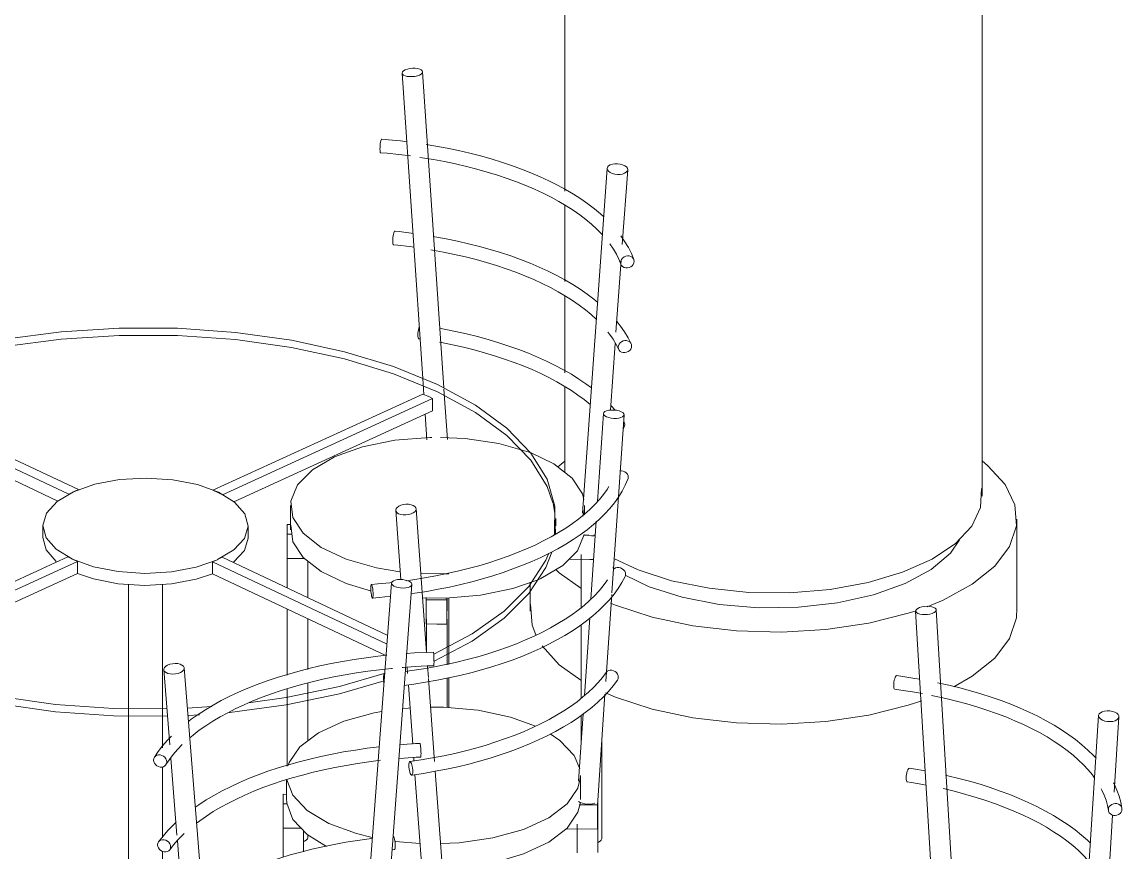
# Model space of a CAD drawing. Header units: millimetres. Extents: x -44545 to 51785, y -22696 to 32686.
# Drawn here: x -4349 to -2740, y 4678 to 5892 of the extents above; entities that cross this region are included whole.
import ezdxf

# ---------------------------------------------------------------- set-up
doc = ezdxf.new("R2010")
doc.units = ezdxf.units.MM
doc.layers.add('A-COLS', color=52, linetype='Continuous', lineweight=9)
doc.layers.add('I-FURN-PNLS', color=30, linetype='Continuous', lineweight=9)

# ---------------------------------------------------------------- blocks, each defined once
blk = doc.blocks.new('Table Dining 4 Seater-Circular - 1200 mm dia-V84-3D Section 3')
at = {"layer": 'I-FURN-PNLS'}
for p, q in [((-3792.8, 5817.5), (-3762.8, 5370.8)), ((-3731.8, 5356.8), (-3762.9, 5819.5)), ((-3492.9, 5678.2), (-3529.1, 5173.6)), ((-3470.9, 5566.6), (-3463, 5676)), ((-3480.1, 5438.6), (-3472.5, 5543.6)), ((-3766.3, 5428.6), (-3768.3, 5428.9)), ((-3488.3, 5324.1), (-3481.3, 5421.9)), ((-3762.8, 5370.8), (-3761.2, 5347.1)), ((-4581.9, 5343.7), (-4280.4, 5201.6)), ((-4266.2, 5208.1), (-4567.6, 5350.2)), ((-3762.7, 5347.8), (-4069.5, 5207.1)), ((-4055.4, 5200.5), (-3748.6, 5341.2)), ((-3755.5, 5345), (-3762.7, 5347.8)), ((-3748.6, 5341.2), (-3755, 5344.8)), ((-3748.6, 5323.5), (-3748.6, 5341.2)), ((-3726.7, 5281.5), (-3731.7, 5355)), ((-4296.3, 5191.3), (-4581.9, 5326)), ((-3481.2, 5324.3), (-3487, 5330.7)), ((-3748.6, 5323.5), (-4038.8, 5190.4)), ((-3759.3, 5318.6), (-3756.8, 5281.1)), ((-3685.4, 5321), (-3639.6, 5287.3)), ((-3498.3, 5319.4), (-3507, 5190.6)), ((-3486.1, 5057.1), (-3468.3, 5317.3)), ((-3956, 5184.6), (-3956, 5149.1)), ((-3572.2, 5187.6), (-3569.5, 5173.8)), ((-3526, 5171.4), (-3526, 5184.6)), ((-3802.3, 5177.8), (-3794.9, 5076.3)), ((-3757.1, 4969.5), (-3772.4, 5180)), ((-3569.4, 5173.2), (-3568.8, 5142.7)), ((-3568.2, 5155.3), (-3568.2, 5165.9)), ((-3528.8, 5168.6), (-3526.5, 5177.8)), ((-4318.2, 5155.3), (-4318.2, 5137.5)), ((-4018.2, 5137.5), (-4018.2, 5155.3)), ((-3960.9, 5156.8), (-3961.1, 5142.9)), ((-3955.5, 5156.8), (-3960.9, 5156.8)), ((-3509, 5161.8), (-3516.8, 5047.9)), ((-3961.1, 5142.9), (-3954, 5142.9)), ((-3961.1, 5142.9), (-3961.1, 5107.5)), ((-3526.9, 5141.5), (-3519.8, 5141.5)), ((-3512.4, 5141.4), (-3510.2, 5141.4)), ((-4558.9, 4969.5), (-4267.8, 5103)), ((-4281.8, 5109.7), (-4557.9, 4983)), ((-4267.8, 5085.3), (-4267.8, 5103)), ((-4063.1, 5105.5), (-4070.2, 5102.4)), ((-4070.2, 5102.4), (-3814.9, 4982)), ((-4070.2, 5102.4), (-4070.2, 5084.7)), ((-4056, 5109), (-4062.9, 5105.6)), ((-3814, 4994.8), (-4056, 5109)), ((-3935.9, 5107.4), (-3961.1, 5107.5)), ((-3961, 5114.5), (-3961, 5064.2)), ((-3931, 5050), (-3931, 5103.5)), ((-3512.6, 5106), (-3548.6, 5106.1)), ((-3531, 5112.9), (-3531, 5034)), ((-4267.8, 5085.3), (-4560.2, 4951.2)), ((-3816.9, 4965.2), (-4070.2, 5084.7)), ((-4193.1, 5069.3), (-4193.1, 4888.3)), ((-4143.3, 4876.8), (-4143.3, 5069.3)), ((-3590, 5077.9), (-3593.9, 5076.2)), ((-3494.9, 4927.4), (-3486.2, 5054.5)), ((-3730, 5049.3), (-3763.1, 5049.7)), ((-3757.5, 5050.2), (-3757.5, 5046.9)), ((-3757.5, 5046.9), (-3727.5, 5046.8)), ((-3757.5, 5046.9), (-3757.5, 5011.5)), ((-3727.5, 5046.8), (-3727.5, 5049.5)), ((-3727, 5049.5), (-3727.5, 5011.4)), ((-3727.5, 5046.8), (-3727.5, 5011.4)), ((-3724.7, 4968.3), (-3724.7, 5049.7)), ((-3961, 5033.2), (-3961, 4936.6)), ((-3518.6, 5020.6), (-3526.4, 4906.4)), ((-3931, 4944.9), (-3931, 5019.1)), ((-3742.3, 5011.4), (-3757.5, 5011.5)), ((-3757.1, 5018.4), (-3757.1, 4970.5)), ((-3727.5, 5011.4), (-3742.2, 5011.4)), ((-3727.4, 5017.1), (-3727.1, 5018.3)), ((-3727.1, 4967), (-3727.1, 5018.4)), ((-3531, 5010.6), (-3531, 4902.5)), ((-3727.1, 4951.8), (-3727.1, 4967)), ((-3724.7, 4952.2), (-3724.7, 4968.3)), ((-3785.6, 4948.1), (-3784.9, 4939.2)), ((-3754.4, 4933.1), (-3755.6, 4949.8)), ((-3931, 4899.7), (-3931, 4924.3)), ((-3745.5, 4810.2), (-3754.3, 4931.6)), ((-3727.1, 4889.2), (-3727.1, 4932.7)), ((-3724.7, 4889), (-3724.7, 4933.2)), ((-3961, 4916.4), (-3961, 4904)), ((-3783.7, 4922.1), (-3777.4, 4835.6)), ((-3506.8, 4752.9), (-3496.2, 4908.8)), ((-3961, 4903.8), (-3961, 4893.4)), ((-3961, 4893.4), (-3961, 4803.5)), ((-3931, 4840.1), (-3931, 4899.7)), ((-4193.1, 4887.6), (-4193.1, 4877)), ((-4193.1, 4877), (-4193.1, 4550)), ((-4143.3, 4830.3), (-4143.3, 4876.8)), ((-4107.1, 4888.2), (-4071.1, 4890.5)), ((-4089.4, 4878.6), (-4106.3, 4877.7)), ((-3528.2, 4879.8), (-3534.9, 4781.6)), ((-3531, 4877.7), (-3531, 4838.8)), ((-3501, 4697.1), (-3501, 4837.9)), ((-3776, 4815.9), (-3775.6, 4810.7)), ((-4143.3, 4698.6), (-4143.3, 4802.3)), ((-3734, 4652.1), (-3744.4, 4795.9)), ((-3961.9, 4783.1), (-3961.9, 4754.5)), ((-3774.2, 4791), (-3763.8, 4648.7)), ((-3531.9, 4754.5), (-3531.9, 4789.9)), ((-3966.7, 4762.2), (-3967, 4748.2)), ((-3961.6, 4762.1), (-3966.7, 4762.2)), ((-3967, 4748.2), (-3961.2, 4748.2)), ((-3967, 4748.2), (-3967, 4712.8)), ((-3532.4, 4750.2), (-3534.8, 4751.6)), ((-3534.1, 4746.8), (-3507, 4746.7)), ((-3507, 4746.7), (-3506.9, 4753.5)), ((-3507, 4746.7), (-3507, 4711.3)), ((-3506.8, 4753.1), (-3506.8, 4725.3)), ((-3966.9, 4719.6), (-3966.9, 4670)), ((-3536.9, 4718.5), (-3536.9, 4676.5)), ((-3506.9, 4718.4), (-3507, 4711.3)), ((-3506.8, 4725.3), (-3506.9, 4718.4)), ((-3506.9, 4677), (-3506.9, 4718.5)), ((-3940.5, 4712.7), (-3967, 4712.8)), ((-3936.9, 4677.8), (-3936.9, 4708.8)), ((-3931, 4698.7), (-3931, 4703)), ((-3507, 4711.3), (-3553.2, 4711.5)), ((-3935.5, 4693.7), (-3936.8, 4693.2)), ((-3802.8, 4693.3), (-3766.9, 4690.3)), ((-3505.5, 4692.1), (-3506.8, 4691.6)), ((-4143.3, 4519.7), (-4143.3, 4678.6))]:
    blk.add_line(p, q, dxfattribs=at)
for points in [[(-3767.4, 5814.7, 0), (-3764.9, 5816.1, 0), (-3763.4, 5817.7, 0), (-3762.9, 5819.3, 0), (-3763.4, 5820.8, 0), (-3764.8, 5822.2, 0), (-3767.2, 5823.4, 0), (-3770.2, 5824.2, 0), (-3773.8, 5824.6, 0), (-3777.7, 5824.6, 0), (-3781.6, 5824.2, 0), (-3785.2, 5823.4, 0), (-3788.3, 5822.3, 0)], [(-3788.3, 5822.3, 0), (-3790.7, 5820.9, 0), (-3792.3, 5819.3, 0), (-3792.8, 5817.7, 0), (-3792.3, 5816.2, 0), (-3790.9, 5814.7, 0), (-3788.5, 5813.6, 0), (-3785.4, 5812.8, 0), (-3781.8, 5812.4, 0), (-3778, 5812.4, 0), (-3774.1, 5812.8, 0), (-3770.5, 5813.6, 0), (-3767.4, 5814.7, 0)], [(-3825.3, 5706.5, 0), (-3825.2, 5708.9, 0), (-3825.1, 5711.5, 0), (-3824.8, 5714.1, 0), (-3824.4, 5716.4, 0), (-3824, 5718.4, 0), (-3823.5, 5719.9, 0), (-3823, 5720.8, 0), (-3822.6, 5721, 0)], [(-3785.7, 5717.1, 0), (-3795.4, 5718.3, 0), (-3813, 5720.1, 0), (-3822.6, 5721, 0)], [(-3497.9, 5607.2, 0), (-3502.6, 5611.5, 0), (-3511.7, 5619, 0), (-3521.3, 5626.4, 0), (-3531.6, 5633.6, 0), (-3542.4, 5640.5, 0), (-3553.8, 5647.2, 0), (-3565.7, 5653.7, 0), (-3578.1, 5659.9, 0), (-3591.1, 5665.9, 0), (-3604.5, 5671.7, 0), (-3618.4, 5677.1, 0), (-3632.8, 5682.4, 0), (-3647.5, 5687.3, 0), (-3662.7, 5691.9, 0), (-3678.2, 5696.3, 0), (-3694.1, 5700.4, 0), (-3710.3, 5704.1, 0), (-3726.8, 5707.6, 0), (-3743.6, 5710.7, 0), (-3757.8, 5713.1, 0)], [(-3824.4, 5701.1, 0), (-3824.8, 5701.6, 0), (-3825.1, 5702.7, 0), (-3825.2, 5704.3, 0), (-3825.3, 5706.5, 0)], [(-3780.6, 5696.3, 0), (-3797.7, 5698.4, 0), (-3814.9, 5700.2, 0), (-3824.3, 5701.1, 0)], [(-3499.8, 5580.7, 0), (-3501.1, 5582.2, 0), (-3508.1, 5589.3, 0), (-3515.8, 5596.4, 0), (-3524.2, 5603.4, 0), (-3533.1, 5610.2, 0), (-3542.7, 5616.9, 0), (-3552.9, 5623.5, 0), (-3563.6, 5629.8, 0), (-3575, 5636, 0), (-3586.8, 5641.9, 0), (-3599.2, 5647.7, 0), (-3612.1, 5653.2, 0), (-3625.5, 5658.4, 0), (-3639.3, 5663.5, 0), (-3653.6, 5668.2, 0), (-3668.3, 5672.8, 0), (-3683.4, 5677, 0), (-3698.8, 5680.9, 0), (-3714.6, 5684.6, 0), (-3730.7, 5688, 0), (-3747.1, 5691.1, 0), (-3763.7, 5693.8, 0), (-3767.1, 5694.3, 0)], [(-3488.5, 5683.2, 0), (-3490.9, 5681.7, 0), (-3492.4, 5679.9, 0), (-3493, 5677.9, 0), (-3492.5, 5675.9, 0), (-3491, 5673.9, 0), (-3488.7, 5672.2, 0), (-3485.6, 5670.8, 0), (-3482, 5669.8, 0), (-3478.1, 5669.3, 0), (-3474.2, 5669.3, 0), (-3470.6, 5669.9, 0), (-3467.5, 5671, 0)], [(-3467.5, 5671, 0), (-3465.1, 5672.5, 0), (-3463.6, 5674.2, 0), (-3463, 5676.2, 0), (-3463.5, 5678.3, 0), (-3464.9, 5680.2, 0), (-3467.3, 5682, 0), (-3470.4, 5683.4, 0), (-3474, 5684.4, 0), (-3477.8, 5684.9, 0), (-3481.7, 5684.8, 0), (-3485.4, 5684.2, 0), (-3488.5, 5683.2, 0)], [(-3806.6, 5571.9, 0), (-3806.6, 5574.3, 0), (-3806.3, 5576.9, 0), (-3806, 5579.5, 0), (-3805.5, 5581.8, 0), (-3805, 5583.8, 0), (-3804.4, 5585.3, 0), (-3803.8, 5586.2, 0), (-3803.3, 5586.4, 0)], [(-3776.7, 5583.1, 0), (-3779.5, 5583.5, 0), (-3797, 5585.7, 0), (-3803.3, 5586.4, 0)], [(-3805.5, 5566.5, 0), (-3806, 5567, 0), (-3806.3, 5568.1, 0), (-3806.6, 5569.8, 0), (-3806.6, 5571.9, 0)], [(-3775.8, 5562.8, 0), (-3782.1, 5563.7, 0), (-3799.2, 5565.8, 0), (-3805.5, 5566.5, 0)], [(-3506.8, 5482.1, 0), (-3512.5, 5486.9, 0), (-3522.2, 5494.3, 0), (-3532.5, 5501.4, 0), (-3543.4, 5508.3, 0), (-3554.8, 5515, 0), (-3566.8, 5521.5, 0), (-3579.3, 5527.7, 0), (-3592.3, 5533.7, 0), (-3605.8, 5539.4, 0), (-3619.7, 5544.8, 0), (-3634.1, 5550, 0), (-3648.9, 5554.9, 0), (-3664.1, 5559.6, 0), (-3679.6, 5563.9, 0), (-3695.6, 5567.9, 0), (-3711.8, 5571.7, 0), (-3728.3, 5575.1, 0), (-3745.2, 5578.2, 0), (-3747, 5578.5, 0)], [(-3472.8, 5537.8, 0), (-3475.8, 5545.3, 0), (-3479.5, 5552.7, 0), (-3483.9, 5560.1, 0), (-3489, 5567.5, 0)], [(-3454, 5544.6, 0), (-3457.6, 5553.5, 0), (-3462, 5562.3, 0), (-3467, 5570.9, 0), (-3472.8, 5579.3, 0)], [(-3508.8, 5457.2, 0), (-3516.5, 5464.3, 0), (-3524.9, 5471.2, 0), (-3534, 5478.1, 0), (-3543.6, 5484.7, 0), (-3553.8, 5491.3, 0), (-3564.6, 5497.6, 0), (-3576, 5503.7, 0), (-3587.9, 5509.7, 0), (-3600.4, 5515.4, 0), (-3613.3, 5520.9, 0), (-3626.7, 5526.1, 0), (-3640.6, 5531.1, 0), (-3654.9, 5535.9, 0), (-3669.7, 5540.4, 0), (-3684.8, 5544.6, 0), (-3700.3, 5548.5, 0), (-3716.1, 5552.1, 0), (-3732.2, 5555.5, 0), (-3748.6, 5558.5, 0), (-3750.8, 5558.9, 0)], [(-3453.5, 5542, 0), (-3453.9, 5544.3, 0), (-3454.8, 5546.3, 0), (-3456.4, 5548, 0), (-3458.5, 5549.3, 0), (-3460.8, 5550, 0), (-3463.4, 5550.1, 0), (-3465.9, 5549.6, 0), (-3468.3, 5548.5, 0), (-3470.4, 5546.9, 0), (-3471.9, 5545, 0), (-3472.9, 5542.8, 0), (-3473.2, 5540.4, 0)], [(-3473.2, 5540.4, 0), (-3472.9, 5538.2, 0), (-3471.9, 5536.1, 0), (-3470.4, 5534.4, 0), (-3468.3, 5533.2, 0), (-3465.9, 5532.5, 0), (-3463.4, 5532.4, 0), (-3460.8, 5532.9, 0), (-3458.5, 5533.9, 0), (-3456.4, 5535.5, 0), (-3454.8, 5537.5, 0), (-3453.9, 5539.7, 0), (-3453.5, 5542, 0)], [(-3458, 5421.5, 0), (-3462.4, 5430.3, 0), (-3467.5, 5438.9, 0), (-3473.4, 5447.3, 0), (-3478.8, 5454.2, 0)], [(-3570.4, 5141.8, 0), (-3570, 5144, 0), (-3569.4, 5183.9, 0), (-3581, 5223.3, 0), (-3604.6, 5261.6, 0), (-3639.6, 5297.9, 0), (-3685.4, 5331.6, 0), (-3741, 5361.9, 0), (-3805.3, 5388.1, 0), (-3877, 5409.9, 0), (-3954.6, 5426.7, 0), (-4036.6, 5438.2, 0), (-4121.3, 5444.1, 0), (-4206.9, 5444.4, 0), (-4291.7, 5439, 0), (-4374, 5428, 0), (-4452.1, 5411.7, 0), (-4524.4, 5390.4, 0), (-4589.5, 5364.6, 0)], [(-3769.9, 5434.4, 0), (-3769.8, 5436.8, 0), (-3769.5, 5439.4, 0), (-3769, 5442, 0), (-3768.3, 5444.3, 0), (-3767.8, 5445.7, 0)], [(-3516, 5356.8, 0), (-3524.1, 5362.8, 0), (-3534.5, 5369.9, 0), (-3545.4, 5376.8, 0), (-3557, 5383.4, 0), (-3569, 5389.8, 0), (-3581.6, 5396, 0), (-3594.7, 5401.9, 0), (-3608.3, 5407.6, 0), (-3622.3, 5413, 0), (-3636.7, 5418.2, 0), (-3651.6, 5423, 0), (-3666.9, 5427.6, 0), (-3682.5, 5431.9, 0), (-3698.5, 5435.9, 0), (-3714.8, 5439.5, 0), (-3731.4, 5442.9, 0), (-3738.3, 5444.2, 0)], [(-3476.1, 5413.2, 0), (-3479.9, 5420.6, 0), (-3484.4, 5428, 0), (-3489.5, 5435.4, 0), (-3492, 5438.6, 0)], [(-4589.5, 5354, 0), (-4524.4, 5379.8, 0), (-4452.1, 5401.1, 0), (-4374, 5417.4, 0), (-4291.7, 5428.4, 0), (-4206.9, 5433.8, 0), (-4121.3, 5433.5, 0), (-4036.6, 5427.5, 0), (-3954.6, 5416.1, 0), (-3877, 5399.3, 0), (-3805.3, 5377.5, 0), (-3741, 5351.2, 0), (-3685.4, 5321, 0)], [(-3768.3, 5428.9, 0), (-3769, 5429.4, 0), (-3769.5, 5430.6, 0), (-3769.8, 5432.3, 0), (-3769.9, 5434.4, 0)], [(-3518, 5332.8, 0), (-3526.5, 5339.7, 0), (-3535.7, 5346.5, 0), (-3545.4, 5353.2, 0), (-3555.8, 5359.6, 0), (-3566.7, 5365.9, 0), (-3578.1, 5372, 0), (-3590.2, 5377.9, 0), (-3602.7, 5383.6, 0), (-3615.7, 5389.1, 0), (-3629.2, 5394.3, 0), (-3643.2, 5399.2, 0), (-3657.6, 5403.9, 0), (-3672.4, 5408.4, 0), (-3687.6, 5412.5, 0), (-3703.1, 5416.4, 0), (-3719, 5420, 0), (-3735.2, 5423.3, 0), (-3738.1, 5423.8, 0)], [(-3457.3, 5418.3, 0), (-3457.6, 5420.6, 0), (-3458.6, 5422.6, 0), (-3460.1, 5424.3, 0), (-3462.2, 5425.5, 0), (-3464.5, 5426.1, 0), (-3467.1, 5426.2, 0), (-3469.6, 5425.6, 0), (-3471.9, 5424.5, 0), (-3474, 5422.9, 0), (-3475.5, 5420.9, 0), (-3476.5, 5418.7, 0), (-3476.8, 5416.4, 0)], [(-3476.8, 5416.4, 0), (-3476.5, 5414.1, 0), (-3475.5, 5412.1, 0), (-3474, 5410.4, 0), (-3471.9, 5409.2, 0), (-3469.6, 5408.5, 0), (-3467.1, 5408.5, 0), (-3464.5, 5409, 0), (-3462.2, 5410.2, 0), (-3460.1, 5411.8, 0), (-3458.6, 5413.8, 0), (-3457.6, 5416, 0), (-3457.3, 5418.3, 0)], [(-3472.7, 5322.1, 0), (-3475.7, 5323.2, 0), (-3479.3, 5324.1, 0), (-3483.2, 5324.5, 0), (-3487.1, 5324.5, 0), (-3490.7, 5324.1, 0), (-3493.8, 5323.3, 0), (-3496.2, 5322.2, 0), (-3497.7, 5320.8, 0), (-3498.3, 5319.2, 0), (-3497.8, 5317.6, 0), (-3496.3, 5316.1, 0), (-3493.9, 5314.6, 0)], [(-3493.9, 5314.6, 0), (-3490.8, 5313.5, 0), (-3487.2, 5312.7, 0), (-3483.4, 5312.2, 0), (-3479.5, 5312.2, 0), (-3475.9, 5312.6, 0), (-3472.8, 5313.4, 0), (-3470.4, 5314.5, 0), (-3468.9, 5315.9, 0), (-3468.3, 5317.5, 0), (-3468.8, 5319.1, 0), (-3470.3, 5320.7, 0), (-3472.7, 5322.1, 0)], [(-3469.6, 5297.4, 0), (-3468.6, 5298.9, 0), (-3467.7, 5301.1, 0), (-3467.3, 5303.5, 0)], [(-3467.3, 5303.5, 0), (-3467.7, 5305.7, 0), (-3468.6, 5307.7, 0)], [(-3749.6, 5284.5, 0), (-3752.5, 5284.4, 0), (-3803.6, 5280.2, 0), (-3851, 5270.5, 0), (-3892, 5255.8, 0)], [(-3604.3, 5261.7, 0), (-3607.3, 5262.8, 0), (-3651.4, 5275.5, 0), (-3700.8, 5282.8, 0), (-3737, 5284.5, 0)], [(-3639.6, 5287.3, 0), (-3604.6, 5251, 0), (-3581, 5212.7, 0), (-3572.5, 5188.6, 0)], [(-3526.9, 5193.6, 0), (-3529.3, 5201.9, 0), (-3544.3, 5225, 0), (-3570.9, 5245.7, 0), (-3604.3, 5261.7, 0)], [(-3892, 5255.8, 0), (-3924.2, 5236.9, 0), (-3945.8, 5215, 0), (-3955.5, 5191.3, 0), (-3952.7, 5167.2, 0), (-3937.7, 5144.1, 0), (-3911.2, 5123.4, 0), (-3874.8, 5106.3, 0), (-3830.6, 5093.6, 0), (-3796, 5087.9, 0)], [(-3473.9, 5235.7, 0), (-3471.9, 5235.7, 0), (-3469.4, 5235.2, 0), (-3467, 5234.1, 0), (-3465, 5232.5, 0), (-3463.4, 5230.6, 0), (-3462.4, 5228.3, 0), (-3462.1, 5226, 0)], [(-4062.9, 5105.6, 0), (-4038.8, 5120, 0), (-4023.6, 5136.7, 0), (-4018.2, 5154.8, 0), (-4023, 5172.8, 0), (-4037.8, 5189.7, 0), (-4061.4, 5204.2, 0), (-4092.3, 5215.4, 0), (-4128.4, 5222.5, 0), (-4167.2, 5225, 0), (-4206, 5222.8, 0), (-4242.3, 5215.9, 0), (-4273.5, 5204.9, 0)], [(-3490.4, 5212.5, 0), (-3493.1, 5208.2, 0), (-3498.3, 5200.8, 0), (-3504.3, 5193.5, 0), (-3510.9, 5186.3, 0), (-3518.2, 5179.1, 0), (-3526.1, 5172.1, 0), (-3534.6, 5165.1, 0), (-3543.8, 5158.3, 0), (-3553.6, 5151.7, 0), (-3564, 5145.2, 0), (-3574.9, 5139, 0), (-3586.5, 5132.9, 0), (-3598.5, 5127, 0), (-3611.1, 5121.3, 0), (-3624.2, 5115.9, 0), (-3637.7, 5110.7, 0), (-3651.7, 5105.8, 0), (-3666.1, 5101.1, 0), (-3680.9, 5096.7, 0), (-3696.2, 5092.5, 0), (-3711.7, 5088.7, 0), (-3727.6, 5085.1, 0), (-3743.8, 5081.8, 0), (-3760.3, 5078.9, 0), (-3777, 5076.2, 0), (-3786.8, 5074.8, 0)], [(-3462.6, 5223.2, 0), (-3466.5, 5214.4, 0), (-3471.1, 5205.6, 0), (-3476.4, 5197.1, 0), (-3482.4, 5188.7, 0), (-3489.1, 5180.4, 0), (-3496.5, 5172.4, 0), (-3504.5, 5164.5, 0), (-3513.1, 5156.8, 0), (-3522.4, 5149.3, 0), (-3532.3, 5142, 0), (-3542.7, 5134.9, 0), (-3553.7, 5128.1, 0), (-3565.3, 5121.4, 0), (-3577.4, 5115, 0), (-3590, 5108.9, 0), (-3603.1, 5103, 0), (-3616.7, 5097.3, 0), (-3630.8, 5091.9, 0), (-3645.3, 5086.8, 0), (-3660.2, 5082, 0), (-3675.5, 5077.4, 0), (-3691.1, 5073.2, 0), (-3707.1, 5069.2, 0), (-3723.4, 5065.5, 0), (-3740.1, 5062.2, 0), (-3756.9, 5059.1, 0), (-3774.1, 5056.4, 0), (-3779.7, 5055.6, 0)], [(-3462.1, 5226, 0), (-3462.4, 5223.8, 0), (-3463.4, 5221.7, 0)], [(-4273.5, 5204.9, 0), (-4297.6, 5190.6, 0), (-4312.8, 5173.8, 0), (-4318.2, 5155.7, 0), (-4313.3, 5137.7, 0), (-4298.6, 5120.8, 0), (-4275, 5106.3, 0), (-4244.1, 5095.1, 0), (-4208, 5088, 0), (-4169.2, 5085.5, 0), (-4130.4, 5087.7, 0), (-4094.1, 5094.6, 0), (-4063.1, 5105.5, 0)], [(-4280.4, 5201.6, 0), (-4273.5, 5204.9, 0), (-4266.2, 5208.1, 0)], [(-4069.5, 5207.1, 0), (-4062.2, 5203.9, 0), (-4055.4, 5200.5, 0)], [(-3776.7, 5184.9, 0), (-3779.8, 5186, 0), (-3783.4, 5186.6, 0), (-3787.3, 5186.7, 0), (-3791.1, 5186.2, 0), (-3794.7, 5185.2, 0), (-3797.9, 5183.9, 0), (-3800.3, 5182.1, 0), (-3801.8, 5180.2, 0), (-3802.3, 5178.1, 0), (-3801.8, 5176.1, 0), (-3800.3, 5174.3, 0), (-3798, 5172.8, 0)], [(-3798, 5172.8, 0), (-3794.9, 5171.8, 0), (-3791.3, 5171.2, 0), (-3787.4, 5171.1, 0), (-3783.5, 5171.6, 0), (-3779.9, 5172.5, 0), (-3776.8, 5173.9, 0), (-3774.4, 5175.6, 0), (-3772.9, 5177.6, 0), (-3772.4, 5179.6, 0), (-3772.8, 5181.6, 0), (-3774.3, 5183.4, 0), (-3776.7, 5184.9, 0)], [(-3839, 5060.1, 0), (-3874.8, 5070.9, 0), (-3911.2, 5088, 0), (-3937.7, 5108.7, 0), (-3952.7, 5131.8, 0), (-3955.5, 5155.9, 0)], [(-4298.6, 5103.1, 0), (-4313.3, 5120, 0), (-4318.2, 5138, 0)], [(-4018.2, 5137.1, 0), (-4023.6, 5119, 0), (-4038.8, 5102.2, 0), (-4039.9, 5101.4, 0)], [(-3526.5, 5142.4, 0), (-3536.2, 5118.7, 0), (-3557.8, 5096.8, 0), (-3590, 5077.9, 0)], [(-3512.2, 5140.5, 0), (-3516.1, 5140.4, 0), (-3519.9, 5140.9, 0)], [(-3574, 5116.6, 0), (-3582.8, 5094.1, 0), (-3607.5, 5055.9, 0), (-3643.6, 5019.8, 0), (-3690.4, 4986.5, 0), (-3746.2, 4956.9, 0)], [(-4267.8, 5103, 0), (-4275.1, 5106.2, 0), (-4281.8, 5109.7, 0)], [(-3746.7, 4967.3, 0), (-3690.4, 4997.1, 0), (-3643.6, 5030.4, 0), (-3607.5, 5066.5, 0), (-3582.8, 5104.7, 0), (-3578.3, 5114.9, 0)], [(-3518.2, 5106, 0), (-3516.1, 5105.9, 0), (-3514, 5106, 0)], [(-4070.4, 5084.7, 0), (-4094.1, 5076.9, 0), (-4130.4, 5070, 0), (-4169.2, 5067.8, 0), (-4208, 5070.3, 0), (-4244.1, 5077.4, 0), (-4267.7, 5085.3, 0)], [(-3765.7, 5085.2, 0), (-3729.5, 5084.7, 0), (-3724.7, 5084.8, 0)], [(-3482.8, 5092.2, 0), (-3480.7, 5093.4, 0), (-3478.4, 5094, 0), (-3475.9, 5094, 0), (-3473.3, 5093.5, 0), (-3471, 5092.3, 0), (-3469, 5090.7, 0), (-3467.4, 5088.7, 0), (-3466.4, 5086.5, 0), (-3466.1, 5084.1, 0)], [(-3466.1, 5084.1, 0), (-3466.4, 5081.9, 0), (-3467.4, 5079.9, 0)], [(-3835.4, 5054.8, 0), (-3835.4, 5057.2, 0), (-3835.6, 5059.8, 0), (-3835.9, 5062.4, 0), (-3836.2, 5064.7, 0), (-3836.6, 5066.7, 0), (-3837, 5068.2, 0), (-3837.5, 5069.1, 0), (-3837.9, 5069.3, 0), (-3838.2, 5068.9, 0), (-3838.5, 5067.8, 0), (-3838.7, 5066.1, 0), (-3838.7, 5063.9, 0)], [(-3807.9, 5072.2, 0), (-3811.1, 5071.8, 0), (-3828.4, 5070.1, 0), (-3837.8, 5069.3, 0)], [(-3466.9, 5080.8, 0), (-3471.6, 5072.1, 0), (-3476.9, 5063.5, 0), (-3483, 5055.1, 0), (-3489.8, 5046.9, 0), (-3497.2, 5038.9, 0), (-3505.3, 5031, 0), (-3514, 5023.3, 0), (-3523.3, 5015.8, 0), (-3533.2, 5008.6, 0), (-3543.7, 5001.5, 0), (-3554.8, 4994.7, 0), (-3566.4, 4988.1, 0), (-3578.5, 4981.7, 0), (-3591.2, 4975.5, 0), (-3604.4, 4969.7, 0), (-3618, 4964, 0), (-3632.1, 4958.7, 0), (-3646.6, 4953.6, 0), (-3661.6, 4948.8, 0), (-3676.9, 4944.2, 0), (-3692.6, 4940, 0), (-3708.6, 4936.1, 0), (-3724.9, 4932.4, 0), (-3741.6, 4929.1, 0), (-3758.5, 4926.1, 0), (-3775.6, 4923.4, 0), (-3789.9, 4921.5, 0)], [(-3492.6, 5076.2, 0), (-3493.5, 5074.7, 0), (-3498.9, 5067.4, 0), (-3504.9, 5060.1, 0), (-3511.5, 5052.8, 0), (-3518.9, 5045.7, 0), (-3526.8, 5038.6, 0), (-3535.5, 5031.7, 0), (-3544.7, 5024.9, 0), (-3554.5, 5018.3, 0), (-3565, 5011.9, 0), (-3576, 5005.6, 0), (-3587.5, 4999.5, 0), (-3599.6, 4993.7, 0), (-3612.3, 4988, 0), (-3625.4, 4982.6, 0), (-3639, 4977.4, 0), (-3653, 4972.5, 0), (-3667.4, 4967.9, 0), (-3682.3, 4963.5, 0), (-3697.6, 4959.4, 0), (-3713.1, 4955.5, 0), (-3729.1, 4952, 0), (-3745.3, 4948.8, 0), (-3761.8, 4945.8, 0), (-3778.5, 4943.2, 0), (-3788.4, 4941.8, 0)], [(-3593.9, 5076.2, 0), (-3631.1, 5063.2, 0), (-3678.5, 5053.5, 0), (-3729.5, 5049.3, 0)], [(-3838.7, 5063.9, 0), (-3838.7, 5061.5, 0), (-3838.5, 5058.9, 0), (-3838.2, 5056.3, 0), (-3837.9, 5054, 0), (-3837.5, 5052, 0), (-3837, 5050.5, 0), (-3836.6, 5049.6, 0), (-3836.3, 5049.4, 0)], [(-3809.7, 5051.9, 0), (-3826.6, 5050.2, 0), (-3836.3, 5049.4, 0)], [(-3836.2, 5049.4, 0), (-3835.9, 5049.9, 0), (-3835.6, 5051, 0), (-3835.4, 5052.6, 0), (-3835.4, 5054.8, 0)], [(-4561.1, 4955, 0), (-4531.1, 4943.6, 0), (-4459.4, 4921.9, 0), (-4381.7, 4905.1, 0), (-4299.8, 4893.6, 0), (-4215.1, 4887.7, 0), (-4136.8, 4887.2, 0)], [(-4017.4, 4895.8, 0), (-3962.4, 4903.7, 0), (-3884.3, 4920, 0), (-3817.9, 4939.3, 0)], [(-3494.4, 4940.6, 0), (-3499.9, 4933.3, 0), (-3506, 4925.9, 0), (-3512.8, 4918.7, 0), (-3520.3, 4911.6, 0), (-3528.4, 4904.6, 0), (-3537.1, 4897.7, 0), (-3546.4, 4890.9, 0), (-3556.4, 4884.4, 0), (-3566.9, 4877.9, 0), (-3578, 4871.7, 0), (-3589.7, 4865.7, 0), (-3601.9, 4859.8, 0), (-3614.6, 4854.2, 0), (-3627.8, 4848.9, 0), (-3641.5, 4843.8, 0), (-3655.6, 4838.9, 0), (-3670.1, 4834.3, 0), (-3685.1, 4829.9, 0), (-3700.4, 4825.9, 0), (-3716, 4822.1, 0), (-3732, 4818.6, 0), (-3748.3, 4815.4, 0), (-3764.8, 4812.5, 0), (-3781.6, 4810, 0)], [(-3494.2, 4941, 0), (-3492.9, 4942.2, 0), (-3491, 4943.3, 0), (-3488.7, 4943.8, 0), (-3486.2, 4943.8, 0), (-3483.8, 4943.1, 0), (-3481.5, 4941.9, 0), (-3479.5, 4940.2, 0), (-3478, 4938.1, 0), (-3477, 4935.8, 0), (-3476.7, 4933.5, 0)], [(-4136, 4876.6, 0), (-4215.1, 4877, 0), (-4299.8, 4883, 0), (-4381.7, 4894.4, 0), (-4459.4, 4911.2, 0), (-4526.7, 4931.5, 0)], [(-3819.1, 4928.3, 0), (-3884.3, 4909.4, 0), (-3962.4, 4893.1, 0), (-4044.7, 4882.1, 0), (-4045.9, 4882, 0)], [(-3818.4, 4938, 0), (-3818.9, 4938.2, 0), (-3819.4, 4937.8, 0), (-3819.7, 4936.6, 0), (-3819.9, 4935, 0), (-3820, 4932.8, 0)], [(-3820, 4932.8, 0), (-3819.9, 4930.4, 0), (-3819.7, 4927.8, 0), (-3819.4, 4925.5, 0)], [(-3478, 4929.2, 0), (-3484.2, 4920.8, 0), (-3491.1, 4912.7, 0), (-3498.6, 4904.6, 0), (-3506.8, 4896.8, 0), (-3515.6, 4889.2, 0), (-3525, 4881.7, 0), (-3535.1, 4874.5, 0), (-3545.7, 4867.5, 0), (-3556.8, 4860.7, 0), (-3568.5, 4854.1, 0), (-3580.8, 4847.8, 0), (-3593.6, 4841.7, 0), (-3606.8, 4835.8, 0), (-3620.5, 4830.2, 0), (-3634.7, 4824.9, 0), (-3649.3, 4819.9, 0), (-3664.3, 4815.1, 0), (-3679.7, 4810.7, 0), (-3695.5, 4806.5, 0), (-3711.5, 4802.6, 0), (-3727.9, 4799, 0), (-3744.6, 4795.8, 0), (-3761.6, 4792.8, 0), (-3778.7, 4790.2, 0)], [(-3476.7, 4933.5, 0), (-3477, 4931.2, 0), (-3478, 4929.2, 0), (-3478, 4929.2, 0)], [(-3822.8, 4883.4, 0), (-3833.7, 4881.4, 0), (-3878.3, 4869, 0), (-3915.2, 4852.1, 0), (-3942.3, 4831.5, 0), (-3958.1, 4808.6, 0), (-3959.6, 4804.2, 0)], [(-3780.9, 4888.6, 0), (-3784.2, 4888.4, 0), (-3792.4, 4887.6, 0)], [(-3597.6, 4861.8, 0), (-3634.4, 4875.1, 0), (-3681.5, 4885.1, 0), (-3732.4, 4889.7, 0), (-3751.3, 4889.9, 0)], [(-3532.8, 4799.3, 0), (-3541.2, 4819, 0), (-3562.1, 4841, 0), (-3576.2, 4850.7, 0)], [(-3777.2, 4795.6, 0), (-3777.3, 4798.1, 0), (-3777.6, 4800.6, 0), (-3778.1, 4803.2, 0), (-3778.7, 4805.5, 0), (-3779.4, 4807.5, 0), (-3780.1, 4808.9, 0), (-3780.9, 4809.8, 0), (-3781.6, 4810, 0), (-3782.2, 4809.5, 0), (-3782.7, 4808.3, 0), (-3783, 4806.7, 0), (-3783.1, 4804.5, 0)], [(-3783.1, 4804.5, 0), (-3783, 4802.1, 0), (-3782.7, 4799.5, 0), (-3782.2, 4796.9, 0), (-3781.6, 4794.6, 0), (-3780.9, 4792.7, 0), (-3780.1, 4791.2, 0), (-3779.4, 4790.4, 0), (-3778.7, 4790.2, 0)], [(-3778.7, 4790.2, 0), (-3778.1, 4790.7, 0), (-3777.6, 4791.8, 0), (-3777.3, 4793.5, 0), (-3777.2, 4795.6, 0)], [(-3961.4, 4783.4, 0), (-3952.6, 4760.8, 0), (-3931.6, 4738.7, 0), (-3899.9, 4719.7, 0)], [(-3736.8, 4690, 0), (-3709.6, 4691.4, 0), (-3660, 4698.4, 0), (-3615.4, 4710.7, 0), (-3578.5, 4727.7, 0), (-3551.4, 4748.2, 0), (-3535.7, 4771.2, 0), (-3532, 4787.1, 0)], [(-3903.3, 4685.9, 0), (-3931.6, 4703.3, 0), (-3952.6, 4725.4, 0), (-3961.6, 4749.1, 0), (-3961.8, 4755.9, 0)], [(-3532.1, 4750.4, 0), (-3535.7, 4735.8, 0), (-3551.4, 4712.8, 0), (-3578.5, 4692.3, 0), (-3615.4, 4675.3, 0), (-3642.6, 4667, 0)], [(-3511.2, 4749, 0), (-3514.3, 4748.2, 0), (-3518, 4747.8, 0), (-3521.8, 4747.8, 0), (-3525.7, 4748.2, 0), (-3529.3, 4749.1, 0), (-3532.4, 4750.2, 0)], [(-3899.9, 4719.7, 0), (-3859.4, 4704.7, 0), (-3836.7, 4699, 0)], [(-3954.1, 4712.7, 0), (-3952, 4712.6, 0), (-3949.9, 4712.7, 0)], [(-3931, 4698.7, 0), (-3931.5, 4696.9, 0), (-3933.1, 4695.2, 0), (-3935.5, 4693.7, 0)], [(-3501, 4697, 0), (-3501.6, 4695.2, 0), (-3503.1, 4693.5, 0), (-3505.5, 4692.1, 0)]]:
    blk.add_polyline3d(points, dxfattribs=at)
blk = doc.blocks.new('Table Dining 4 Seater-Circular - 1200 mm dia-V85-3D Section 3')
at = {"layer": 'I-FURN-PNLS'}
for p, q in [((-3808.5, 5071.3), (-3842.1, 4622.3)), ((-3811.3, 4632.2), (-3778.6, 5069.1)), ((-3041.9, 5030.4), (-3014.5, 4571.7)), ((-2983.1, 4550.7), (-3011.9, 5032.2)), ((-4141.5, 4944.7), (-4132.8, 4834.8)), ((-4072.4, 4453.8), (-4111.6, 4947.1)), ((-2774.5, 4877.3), (-2807.9, 4357.5)), ((-2751.6, 4765.4), (-2744.5, 4875.4)), ((-4131.2, 4815.1), (-4122.2, 4702.3)), ((-2759.8, 4638.5), (-2753.8, 4731.7)), ((-4121.6, 4694.3), (-4099.3, 4413.7)), ((-3806.9, 4680.9), (-3803.9, 4681.2))]:
    blk.add_line(p, q, dxfattribs=at)
for points in [[(-3781.9, 5073.4, 0), (-3784.7, 5074.7, 0), (-3788.2, 5075.7, 0), (-3792, 5076.3, 0), (-3795.9, 5076.5, 0), (-3799.6, 5076.3, 0), (-3802.9, 5075.7, 0), (-3805.6, 5074.7, 0), (-3807.5, 5073.3, 0), (-3808.4, 5071.8, 0), (-3808.3, 5070.2, 0), (-3807.2, 5068.6, 0), (-3805.2, 5067, 0)], [(-3805.2, 5067, 0), (-3802.4, 5065.7, 0), (-3798.9, 5064.7, 0), (-3795.2, 5064.1, 0), (-3791.2, 5063.9, 0), (-3787.5, 5064.1, 0), (-3784.2, 5064.8, 0), (-3781.5, 5065.8, 0), (-3779.6, 5067.1, 0), (-3778.7, 5068.6, 0), (-3778.8, 5070.3, 0), (-3779.9, 5071.9, 0), (-3781.9, 5073.4, 0)], [(-3036.2, 5035.5, 0), (-3038.9, 5034.2, 0), (-3040.8, 5032.8, 0), (-3041.8, 5031.2, 0), (-3041.7, 5029.6, 0), (-3040.6, 5028.1, 0), (-3038.6, 5026.9, 0), (-3035.8, 5025.9, 0), (-3032.3, 5025.3, 0), (-3028.5, 5025.2, 0), (-3024.6, 5025.4, 0), (-3020.9, 5026, 0), (-3017.5, 5027, 0)], [(-3017.5, 5027, 0), (-3014.8, 5028.3, 0), (-3012.9, 5029.7, 0), (-3012, 5031.3, 0), (-3012.1, 5032.9, 0), (-3013.2, 5034.4, 0), (-3015.2, 5035.6, 0), (-3018, 5036.6, 0), (-3021.4, 5037.2, 0), (-3025.2, 5037.4, 0), (-3029.1, 5037.1, 0), (-3032.9, 5036.5, 0), (-3036.2, 5035.5, 0)], [(-4104.9, 4869.2, 0), (-4101.4, 4871.9, 0), (-4091.3, 4879.1, 0), (-4080.5, 4886, 0), (-4069.2, 4892.8, 0), (-4057.3, 4899.3, 0), (-4044.9, 4905.6, 0), (-4032, 4911.6, 0), (-4018.6, 4917.3, 0), (-4004.8, 4922.9, 0), (-3990.5, 4928.1, 0), (-3975.8, 4933.1, 0), (-3960.7, 4937.7, 0), (-3945.2, 4942.1, 0), (-3929.3, 4946.2, 0), (-3913.1, 4950, 0), (-3896.7, 4953.5, 0), (-3879.9, 4956.7, 0), (-3862.9, 4959.6, 0), (-3845.6, 4962.1, 0), (-3828.2, 4964.3, 0), (-3815.1, 4965.7, 0)], [(-3787, 4968.2, 0), (-3775, 4969, 0), (-3757, 4969.9, 0), (-3747.2, 4970.3, 0)], [(-3747.2, 4970.3, 0), (-3747.1, 4970, 0), (-3746.9, 4969.1, 0), (-3746.7, 4967.6, 0), (-3746.6, 4965.6, 0), (-3746.4, 4963.3, 0), (-3746.3, 4960.7, 0), (-3746.3, 4958.1, 0), (-3746.2, 4955.6, 0)], [(-3746.2, 4955.6, 0), (-3746.3, 4953.5, 0), (-3746.3, 4951.8, 0), (-3746.4, 4950.7, 0), (-3746.6, 4950.3, 0)], [(-4114.9, 4951.4, 0), (-4117.7, 4952.6, 0), (-4121.1, 4953.4, 0), (-4124.9, 4953.6, 0), (-4128.8, 4953.3, 0), (-4132.6, 4952.5, 0), (-4135.9, 4951.3, 0), (-4138.6, 4949.7, 0), (-4140.5, 4947.8, 0), (-4141.4, 4945.8, 0), (-4141.3, 4943.8, 0), (-4140.2, 4942, 0), (-4138.2, 4940.4, 0)], [(-4138.2, 4940.4, 0), (-4135.4, 4939.1, 0), (-4131.9, 4938.4, 0), (-4128.1, 4938.1, 0), (-4124.2, 4938.4, 0), (-4120.5, 4939.2, 0), (-4117.1, 4940.4, 0), (-4114.4, 4942, 0), (-4112.6, 4943.9, 0), (-4111.6, 4945.9, 0), (-4111.7, 4947.9, 0), (-4112.8, 4949.8, 0), (-4114.9, 4951.4, 0)], [(-4103.5, 4844.7, 0), (-4098.5, 4848.9, 0), (-4089.6, 4855.8, 0), (-4080.1, 4862.5, 0), (-4069.9, 4869, 0), (-4059.2, 4875.4, 0), (-4048, 4881.6, 0), (-4036.2, 4887.6, 0), (-4023.8, 4893.3, 0), (-4011, 4898.9, 0), (-3997.7, 4904.2, 0), (-3983.9, 4909.2, 0), (-3969.6, 4914, 0), (-3955, 4918.6, 0), (-3939.9, 4922.8, 0), (-3924.5, 4926.8, 0), (-3908.8, 4930.5, 0), (-3892.7, 4933.9, 0), (-3876.4, 4937, 0), (-3859.8, 4939.8, 0), (-3842.9, 4942.3, 0), (-3825.9, 4944.5, 0), (-3808.6, 4946.3, 0), (-3807, 4946.5, 0)], [(-3792.9, 4947.7, 0), (-3791.3, 4947.9, 0), (-3773.8, 4949.1, 0), (-3756.2, 4950, 0), (-3746.6, 4950.3, 0)], [(-3073.9, 4921.5, 0), (-3073.8, 4923.9, 0), (-3073.6, 4926.5, 0), (-3073.1, 4929, 0), (-3072.5, 4931.4, 0), (-3071.9, 4933.3, 0), (-3071.1, 4934.8, 0), (-3070.4, 4935.6, 0), (-3069.7, 4935.8, 0)], [(-3035.6, 4930.5, 0), (-3043.3, 4931.8, 0), (-3060.4, 4934.5, 0), (-3069.8, 4935.8, 0)], [(-2778.1, 4815.1, 0), (-2781.8, 4819.1, 0), (-2789.9, 4827, 0), (-2798.6, 4834.7, 0), (-2807.9, 4842.2, 0), (-2817.9, 4849.4, 0), (-2828.4, 4856.5, 0), (-2839.4, 4863.3, 0), (-2851.1, 4869.9, 0), (-2863.2, 4876.3, 0), (-2875.9, 4882.4, 0), (-2889.1, 4888.3, 0), (-2902.7, 4893.9, 0), (-2916.8, 4899.3, 0), (-2931.4, 4904.4, 0), (-2946.3, 4909.2, 0), (-2961.6, 4913.7, 0), (-2977.3, 4918, 0), (-2993.4, 4921.9, 0), (-3009.7, 4925.5, 0)], [(-3072.5, 4916, 0), (-3073.1, 4916.5, 0), (-3073.6, 4917.6, 0), (-3073.8, 4919.3, 0), (-3073.9, 4921.5, 0)], [(-3032, 4909.5, 0), (-3046.6, 4912.1, 0), (-3063.3, 4914.7, 0), (-3072.5, 4916, 0)], [(-2780.1, 4786, 0), (-2783.4, 4790.6, 0), (-2789.5, 4797.9, 0), (-2796.2, 4805.2, 0), (-2803.5, 4812.3, 0), (-2811.5, 4819.4, 0), (-2820.1, 4826.3, 0), (-2829.3, 4833, 0), (-2839.2, 4839.7, 0), (-2849.6, 4846.1, 0), (-2860.7, 4852.4, 0), (-2872.2, 4858.4, 0), (-2884.3, 4864.3, 0), (-2897, 4869.9, 0), (-2910.1, 4875.4, 0), (-2923.7, 4880.5, 0), (-2937.7, 4885.4, 0), (-2952.2, 4890.1, 0), (-2967.1, 4894.5, 0), (-2982.3, 4898.6, 0), (-2997.9, 4902.4, 0), (-3013.8, 4905.9, 0), (-3018.5, 4906.9, 0)], [(-2768.9, 4883, 0), (-2771.6, 4881.6, 0), (-2773.5, 4879.9, 0), (-2774.4, 4877.9, 0), (-2774.3, 4875.9, 0), (-2773.2, 4873.9, 0), (-2771.2, 4872, 0), (-2768.4, 4870.5, 0), (-2765, 4869.3, 0), (-2761.2, 4868.6, 0), (-2757.3, 4868.5, 0), (-2753.5, 4868.9, 0), (-2750.2, 4869.8, 0)], [(-2750.2, 4869.8, 0), (-2747.5, 4871.2, 0), (-2745.6, 4872.9, 0), (-2744.6, 4874.8, 0), (-2744.7, 4876.9, 0), (-2745.8, 4878.9, 0), (-2747.8, 4880.7, 0), (-2750.6, 4882.3, 0), (-2754.1, 4883.5, 0), (-2757.9, 4884.1, 0), (-2761.8, 4884.3, 0), (-2765.5, 4883.9, 0), (-2768.9, 4883, 0)], [(-4155.2, 4816.3, 0), (-4149.5, 4824.7, 0), (-4143.1, 4833, 0), (-4136.1, 4841.2, 0), (-4130.3, 4847.2, 0)], [(-4138.3, 4805.6, 0), (-4133.3, 4813, 0), (-4127.7, 4820.4, 0), (-4121.3, 4827.7, 0), (-4114.4, 4834.9, 0)], [(-4094.8, 4743.8, 0), (-4090.3, 4746.9, 0), (-4079.5, 4753.9, 0), (-4068.1, 4760.6, 0), (-4056.2, 4767.1, 0), (-4043.8, 4773.3, 0), (-4030.8, 4779.3, 0), (-4017.4, 4785.1, 0), (-4003.5, 4790.6, 0), (-3989.2, 4795.8, 0), (-3974.4, 4800.7, 0), (-3959.3, 4805.4, 0), (-3943.7, 4809.7, 0), (-3927.9, 4813.8, 0), (-3911.7, 4817.6, 0), (-3895.1, 4821, 0), (-3878.4, 4824.2, 0), (-3861.3, 4827, 0), (-3844.1, 4829.5, 0), (-3826.6, 4831.7, 0)], [(-3796.2, 4834.7, 0), (-3791.2, 4835.1, 0), (-3773.3, 4836.3, 0), (-3766.8, 4836.7, 0)], [(-3766.9, 4836.7, 0), (-3766.6, 4836.5, 0), (-3766.3, 4835.6, 0), (-3766, 4834.1, 0), (-3765.8, 4832.1, 0), (-3765.6, 4829.7, 0), (-3765.4, 4827.1, 0), (-3765.3, 4824.5, 0), (-3765.2, 4822.1, 0)], [(-4137.2, 4809.6, 0), (-4137.5, 4812, 0), (-4138.5, 4814.2, 0), (-4140, 4816.3, 0), (-4142, 4818, 0), (-4144.3, 4819.2, 0), (-4146.8, 4819.8, 0), (-4149.3, 4819.8, 0), (-4151.6, 4819.3, 0), (-4153.6, 4818.1, 0), (-4155.1, 4816.5, 0), (-4156, 4814.5, 0), (-4156.4, 4812.2, 0)], [(-4156.4, 4812.2, 0), (-4156, 4809.9, 0), (-4155.1, 4807.6, 0), (-4153.6, 4805.6, 0), (-4151.6, 4803.9, 0), (-4149.3, 4802.7, 0), (-4146.8, 4802.1, 0), (-4144.3, 4802.1, 0), (-4142, 4802.6, 0), (-4140, 4803.8, 0), (-4138.5, 4805.4, 0), (-4137.5, 4807.4, 0), (-4137.2, 4809.6, 0)], [(-4093.4, 4720.1, 0), (-4088.7, 4723.6, 0), (-4079.2, 4730.3, 0), (-4069, 4736.8, 0), (-4058.2, 4743.2, 0), (-4046.9, 4749.4, 0), (-4035.1, 4755.3, 0), (-4022.7, 4761.1, 0), (-4009.8, 4766.6, 0), (-3996.4, 4771.9, 0), (-3982.6, 4776.9, 0), (-3968.3, 4781.7, 0), (-3953.6, 4786.2, 0), (-3938.5, 4790.4, 0), (-3923.1, 4794.4, 0), (-3907.3, 4798, 0), (-3891.2, 4801.4, 0), (-3874.9, 4804.5, 0), (-3858.2, 4807.3, 0), (-3841.4, 4809.7, 0), (-3824.3, 4811.9, 0)], [(-3797.9, 4814.5, 0), (-3789.7, 4815.2, 0), (-3772.2, 4816.4, 0), (-3765.8, 4816.7, 0)], [(-3765.2, 4822.1, 0), (-3765.3, 4820, 0), (-3765.4, 4818.3, 0), (-3765.6, 4817.2, 0), (-3765.8, 4816.7, 0)], [(-3055.8, 4786, 0), (-3055.6, 4788.5, 0), (-3055.3, 4791, 0), (-3054.8, 4793.6, 0), (-3054.1, 4795.9, 0), (-3053.4, 4797.8, 0), (-3052.5, 4799.3, 0), (-3051.7, 4800.1, 0), (-3050.9, 4800.3, 0)], [(-3027.9, 4796.3, 0), (-3044.8, 4799.3, 0), (-3051, 4800.3, 0)], [(-3054.1, 4780.6, 0), (-3054.8, 4781.1, 0), (-3055.3, 4782.2, 0), (-3055.6, 4783.9, 0), (-3055.8, 4786, 0)], [(-3026.9, 4775.7, 0), (-3031.5, 4776.7, 0), (-3048.1, 4779.6, 0), (-3054.1, 4780.5, 0)], [(-2786.2, 4690.6, 0), (-2790.7, 4694.9, 0), (-2799.4, 4702.6, 0), (-2808.8, 4710, 0), (-2818.8, 4717.3, 0), (-2829.4, 4724.3, 0), (-2840.5, 4731.1, 0), (-2852.2, 4737.7, 0), (-2864.4, 4744.1, 0), (-2877.1, 4750.2, 0), (-2890.3, 4756.1, 0), (-2904, 4761.7, 0), (-2918.1, 4767, 0), (-2932.7, 4772.1, 0), (-2947.7, 4776.8, 0), (-2963, 4781.3, 0), (-2978.8, 4785.5, 0), (-2994.8, 4789.4, 0), (-2998, 4790.1, 0)], [(-2740.2, 4741.3, 0), (-2741.8, 4750.5, 0), (-2744.3, 4759.5, 0), (-2747.5, 4768.4, 0), (-2751.5, 4777.3, 0), (-2752.3, 4778.8, 0)], [(-2788, 4663.3, 0), (-2790, 4665.8, 0), (-2796.8, 4673, 0), (-2804.2, 4680.2, 0), (-2812.2, 4687.2, 0), (-2820.9, 4694.1, 0), (-2830.2, 4700.9, 0), (-2840.1, 4707.5, 0), (-2850.6, 4713.9, 0), (-2861.7, 4720.2, 0), (-2873.3, 4726.2, 0), (-2885.5, 4732, 0), (-2898.1, 4737.7, 0), (-2911.3, 4743, 0), (-2924.9, 4748.2, 0), (-2939, 4753.1, 0), (-2953.5, 4757.7, 0), (-2968.4, 4762.1, 0), (-2983.7, 4766.2, 0), (-2999.3, 4770, 0), (-3001.8, 4770.5, 0)], [(-2760, 4738.5, 0), (-2761.3, 4746, 0), (-2763.4, 4753.5, 0), (-2766.1, 4760.9, 0), (-2769.4, 4768.4, 0), (-2770.4, 4770.3, 0)], [(-2740.1, 4740.3, 0), (-2740.4, 4742.5, 0), (-2741.4, 4744.6, 0), (-2743, 4746.4, 0), (-2745.1, 4747.8, 0), (-2747.5, 4748.6, 0), (-2750.1, 4748.8, 0), (-2752.6, 4748.4, 0), (-2755, 4747.5, 0), (-2757.1, 4746, 0), (-2758.7, 4744.1, 0), (-2759.7, 4741.9, 0), (-2760, 4739.6, 0)], [(-2760, 4739.6, 0), (-2759.7, 4737.4, 0), (-2758.7, 4735.3, 0), (-2757.1, 4733.5, 0), (-2755, 4732.1, 0), (-2752.6, 4731.3, 0), (-2750.1, 4731.1, 0), (-2747.5, 4731.5, 0), (-2745.1, 4732.4, 0), (-2743, 4733.9, 0), (-2741.4, 4735.8, 0), (-2740.4, 4737.9, 0), (-2740.1, 4740.3, 0)], [(-4149, 4692.7, 0), (-4142.5, 4701, 0), (-4135.4, 4709.1, 0), (-4127.6, 4717.1, 0), (-4123.1, 4721.2, 0)], [(-4132.8, 4680.9, 0), (-4127.1, 4688.3, 0), (-4120.7, 4695.5, 0), (-4113.7, 4702.7, 0), (-4111.4, 4704.8, 0)], [(-4084.7, 4617.7, 0), (-4077.5, 4622.3, 0), (-4066, 4629, 0), (-4054, 4635.4, 0), (-4041.4, 4641.7, 0), (-4028.4, 4647.6, 0), (-4014.9, 4653.3, 0), (-4000.9, 4658.7, 0), (-3986.5, 4663.9, 0), (-3971.7, 4668.8, 0), (-3956.5, 4673.4, 0), (-3940.9, 4677.7, 0), (-3924.9, 4681.7, 0), (-3908.7, 4685.4, 0), (-3892.1, 4688.8, 0), (-3875.3, 4691.9, 0), (-3858.2, 4694.7, 0), (-3840.9, 4697.2, 0), (-3836.2, 4697.8, 0)], [(-3805.8, 4701.1, 0), (-3805.4, 4700.9, 0), (-3804.9, 4700, 0), (-3804.4, 4698.5, 0), (-3803.9, 4696.5, 0), (-3803.5, 4694.2, 0), (-3803.2, 4691.6, 0), (-3803, 4689, 0), (-3802.9, 4686.6, 0)], [(-4131.4, 4685.3, 0), (-4131.8, 4687.7, 0), (-4132.7, 4689.9, 0), (-4134.2, 4692, 0), (-4136.2, 4693.7, 0), (-4138.5, 4695, 0), (-4140.9, 4695.7, 0), (-4143.4, 4695.7, 0), (-4145.6, 4695.2, 0), (-4147.6, 4694.1, 0), (-4149.1, 4692.5, 0), (-4150.1, 4690.5, 0), (-4150.4, 4688.3, 0)], [(-4150.4, 4688.3, 0), (-4150.1, 4686, 0), (-4149.1, 4683.7, 0), (-4147.6, 4681.6, 0), (-4145.6, 4679.9, 0), (-4143.4, 4678.6, 0), (-4140.9, 4678, 0), (-4138.5, 4677.9, 0), (-4136.2, 4678.4, 0), (-4134.2, 4679.5, 0), (-4132.7, 4681.1, 0), (-4131.8, 4683.1, 0), (-4131.4, 4685.3, 0)], [(-3802.9, 4686.6, 0), (-3803, 4684.5, 0), (-3803.2, 4682.8, 0), (-3803.5, 4681.7, 0), (-3803.9, 4681.2, 0)]]:
    blk.add_polyline3d(points, dxfattribs=at)

msp = doc.modelspace()

# ---------------------------------------------------------------- linework, layer by layer
at = {"layer": 'A-COLS'}
for p, q in [((-3554.8, 6376.8), (-3554.8, 5645)), ((-2944.8, 5198.6), (-2944.8, 6376.8)), ((-3554.8, 5624), (-3554.8, 5512.8)), ((-3554.8, 5491.3), (-3554.8, 5378.9)), ((-3554.8, 5358.5), (-3554.8, 5233.1)), ((-3565.7, 5241.1), (-3555.1, 5249.9)), ((-2894, 5030.4), (-2894, 5164.9)), ((-3483.3, 5107.3), (-3447.8, 5090.7)), ((-3484.7, 5094.1), (-3482.6, 5092.6)), ((-3605.6, 5072.4), (-3605.6, 5069.5)), ((-3605.6, 5068.7), (-3605.6, 5058.9)), ((-3466.9, 5082.7), (-3431.6, 5065.9)), ((-3605.6, 5058.9), (-3605.6, 5030.4)), ((-3480.8, 5039.1), (-3488, 5042)), ((-3480.8, 4904.5), (-3495.3, 4910.6))]:
    msp.add_line(p, q, dxfattribs=at)
for points in [[(-2944.8, 5250.2, 0), (-2936.6, 5243.5, 0), (-2910.9, 5215.4, 0), (-2896.8, 5185.6, 0), (-2894.6, 5155, 0), (-2904.6, 5124.9, 0), (-2926.3, 5096, 0), (-2959, 5069.6, 0), (-3001.7, 5046.3, 0), (-3024.9, 5036.7, 0)], [(-3447.8, 5090.7, 0), (-3398.8, 5074.8, 0), (-3344, 5063.7, 0), (-3285.6, 5057.7, 0), (-3225.8, 5057.2, 0), (-3166.9, 5062.1, 0), (-3111.3, 5072.2, 0), (-3060.9, 5087.2, 0), (-3017.8, 5106.5, 0), (-2983.6, 5129.3, 0), (-2959.7, 5154.8, 0), (-2946.9, 5181.9, 0), (-2945.7, 5209.7, 0)], [(-3431.6, 5065.9, 0), (-3383.3, 5050.5, 0), (-3329.3, 5040.1, 0), (-3271.7, 5035.1, 0), (-3213.2, 5035.8, 0), (-3156.3, 5042.2, 0), (-3103.4, 5053.9, 0), (-3057, 5070.5, 0), (-3019, 5091.2, 0), (-2991.1, 5115.1, 0), (-2977.6, 5134.4, 0)], [(-3531.5, 5063.9, 0), (-3563, 5086.4, 0), (-3568.1, 5091.1, 0)], [(-3597.5, 4995.4, 0), (-3602.8, 5009.8, 0), (-3604.9, 5040.3, 0)], [(-3041.1, 5030.9, 0), (-3052.7, 5027.1, 0), (-3110.5, 5012.7, 0), (-3173.1, 5003.3, 0), (-3238.2, 4999.5, 0), (-3303.8, 5001.4, 0), (-3367.5, 5008.8, 0), (-3427.2, 5021.5, 0), (-3480.8, 5039.1, 0)], [(-2894.1, 5035.1, 0), (-2894.6, 5020.5, 0), (-2904.6, 4990.3, 0), (-2926.3, 4961.5, 0), (-2959, 4935, 0), (-2986, 4919.3, 0)], [(-3531.5, 4929.3, 0), (-3563, 4951.8, 0), (-3588.3, 4979.4, 0)], [(-3032.8, 4899.2, 0), (-3052.7, 4892.6, 0), (-3110.5, 4878.1, 0), (-3173.1, 4868.8, 0), (-3238.2, 4865, 0), (-3303.8, 4866.8, 0), (-3367.5, 4874.2, 0), (-3427.2, 4886.9, 0), (-3480.8, 4904.5, 0)]]:
    msp.add_polyline3d(points, dxfattribs=at)

# ---------------------------------------------------------------- block references
at = {"layer": 'I-FURN-PNLS'}
for name in ['Table Dining 4 Seater-Circular - 1200 mm dia-V84-3D Section 3', 'Table Dining 4 Seater-Circular - 1200 mm dia-V85-3D Section 3']:
    msp.add_blockref(name, (0, 0), dxfattribs=at)

doc.saveas('drawing.dxf')
